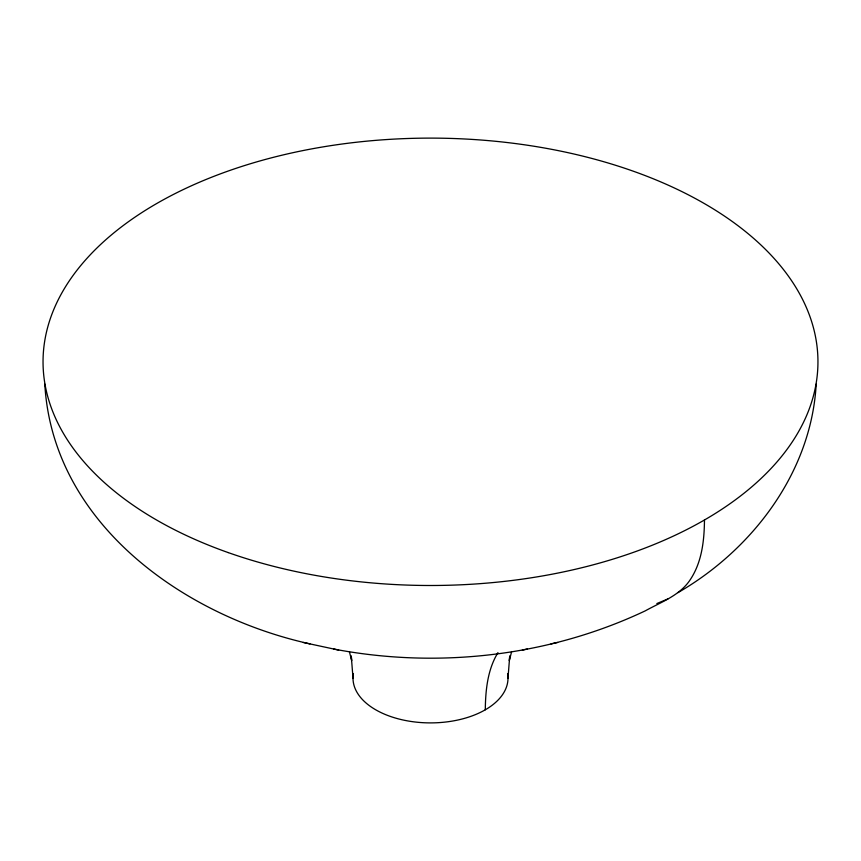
<?xml version="1.0" encoding="UTF-8"?>
<svg xmlns="http://www.w3.org/2000/svg" width="861" height="861" viewBox="0 0 861 861"><rect width="100%" height="100%" fill="white"/><g stroke="black" fill="none" stroke-linecap="round" stroke-linejoin="round"><path stroke-width="1.29" d="M485.292 709.787C485.529 690.253 487.53 669.654 497.959 652.638M704.47 519.979C704.287 540.267 701.973 561.673 690.651 579.076C680.33 595.371 661.205 601.979 645.19 610.89C548.92 656.362 438.023 668.986 333.648 649.022M507.99 678.156L509.744 655.856M509.637 657.04L509.325 660.57L511.649 651.54M816.196 384.092C811.353 472.119 752.654 549.49 677.941 592.648M667.867 598.944L656.835 603.561M551.04 643.877L557.627 642.489M522.336 650.077L527.352 649.022M44.804 384.092C52.693 523.488 183.834 616.056 309.96 643.877M303.363 642.489L338.664 650.077M349.351 651.54L351.675 660.57L351.363 657.04M351.256 655.856L353.01 678.156M507.581 673.55A77.49 44.74 0 0 1 430.5 722.896A77.49 44.74 0 0 1 353.419 673.55M228.187 552.579A387.45 223.688 0 0 0 817.821 367.572A387.45 223.688 0 0 0 245.503 165.258A387.45 223.688 0 0 0 228.187 552.579"/></g></svg>
